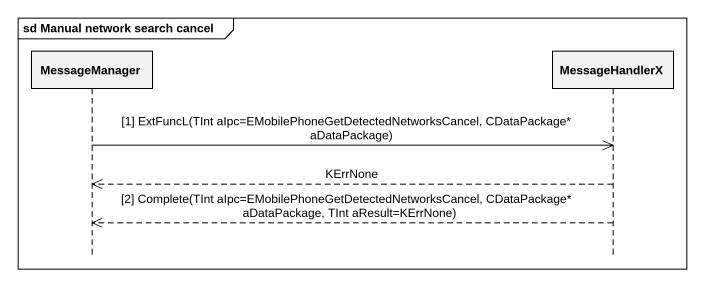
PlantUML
@startuml
mainframe sd Manual network search cancel
hide footbox
participant MessageManager
participant MessageHandlerX

MessageManager ->> MessageHandlerX : [1] ExtFuncL(TInt aIpc=EMobilePhoneGetDetectedNetworksCancel, CDataPackage* aDataPackage)
MessageHandlerX -->> MessageManager : KErrNone
MessageHandlerX -->> MessageManager : [2] Complete(TInt aIpc=EMobilePhoneGetDetectedNetworksCancel, CDataPackage* aDataPackage, TInt aResult=KErrNone)
@enduml
